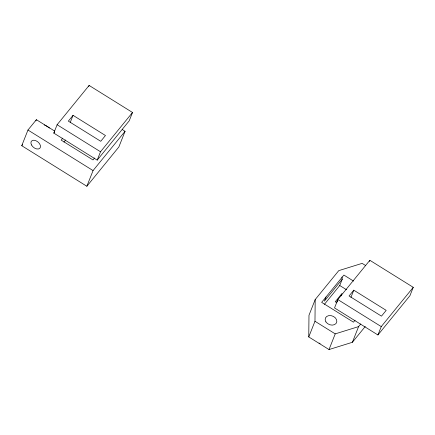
<?xml version="1.0" encoding="UTF-8"?>
<svg xmlns="http://www.w3.org/2000/svg" width="435" height="435" viewBox="0 0 435 435"><rect width="100%" height="100%" fill="white"/><g stroke="black" fill="none" stroke-linecap="round" stroke-linejoin="round"><path stroke-width="0.65" d="M365.248 326.5L352.383 342.291L329.018 349.555L308.763 336.94L308.981 315.261L315.19 299.574L338.773 270.63L362.137 263.365L365.514 265.47M308.763 336.94L314.973 321.258L315.19 299.574M122.213 129.516L125.068 131.294L118.858 146.981L86.853 186.262L21.75 145.714L27.96 130.032L36.382 119.696L54.658 131.076M35.904 120.903L36.382 119.696M53.799 133.094L57.11 124.731L89.121 85.445L132.517 112.475L129.206 120.843L97.201 160.124L53.799 133.094L54.652 132.044M70.214 122.501L73.053 115.335L105.46 135.519L100.741 141.304L68.338 121.12L73.053 115.335M88.648 86.641L89.121 85.445M86.853 186.262L93.063 170.58L125.068 131.294M97.201 160.124L100.512 151.761L132.517 112.475M326.032 296.98L324.374 301.161L342.231 279.243L342.013 276.986M324.439 304.304L339.746 285.518L342.231 279.243M337.843 299.574L334.531 307.937L377.933 334.972L409.939 295.686L413.25 287.323L369.848 260.288L337.843 299.574L381.245 326.603L377.933 334.972M341.051 295.854L341.997 293.462L335.26 301.732L336.913 302.765M329.018 349.555L335.227 333.873L358.592 326.609L360.735 323.977M350.947 297.35L353.785 290.178L386.188 310.362L381.473 316.153L349.066 295.969L353.785 290.178M369.375 261.484L369.848 260.288M352.383 342.291L358.592 326.609M21.75 145.714L22.593 144.681M62.765 138.167L61.177 140.124L93.003 159.944L94.596 157.992M63.967 142.071L65.669 139.983M336.549 302.298L337.816 300.748M355.069 320.22L353.481 322.177L321.65 302.352L343.889 275.061L353.546 281.081M381.245 326.603L413.25 287.323M339.746 285.518L346.57 289.764M57.11 124.731L100.512 151.761M27.96 130.032L93.063 170.58M314.973 321.258L335.227 333.873M44.321 124.97A12.936 8.2 39.2 0 1 49.421 128.031M320.116 343.645A11.729 8.89 21.6 0 1 319.056 343.041M31.494 144.958A5.519 3.502 39.2 0 0 39.835 148.281A5.519 3.502 39.2 0 0 35.784 140.652A5.519 3.502 39.2 0 0 31.494 144.958M325.907 321.884A6.036 4.578 21.6 0 0 336.059 323.482A6.036 4.578 21.6 0 0 331.019 315.62A6.036 4.578 21.6 0 0 325.907 321.884"/></g></svg>
